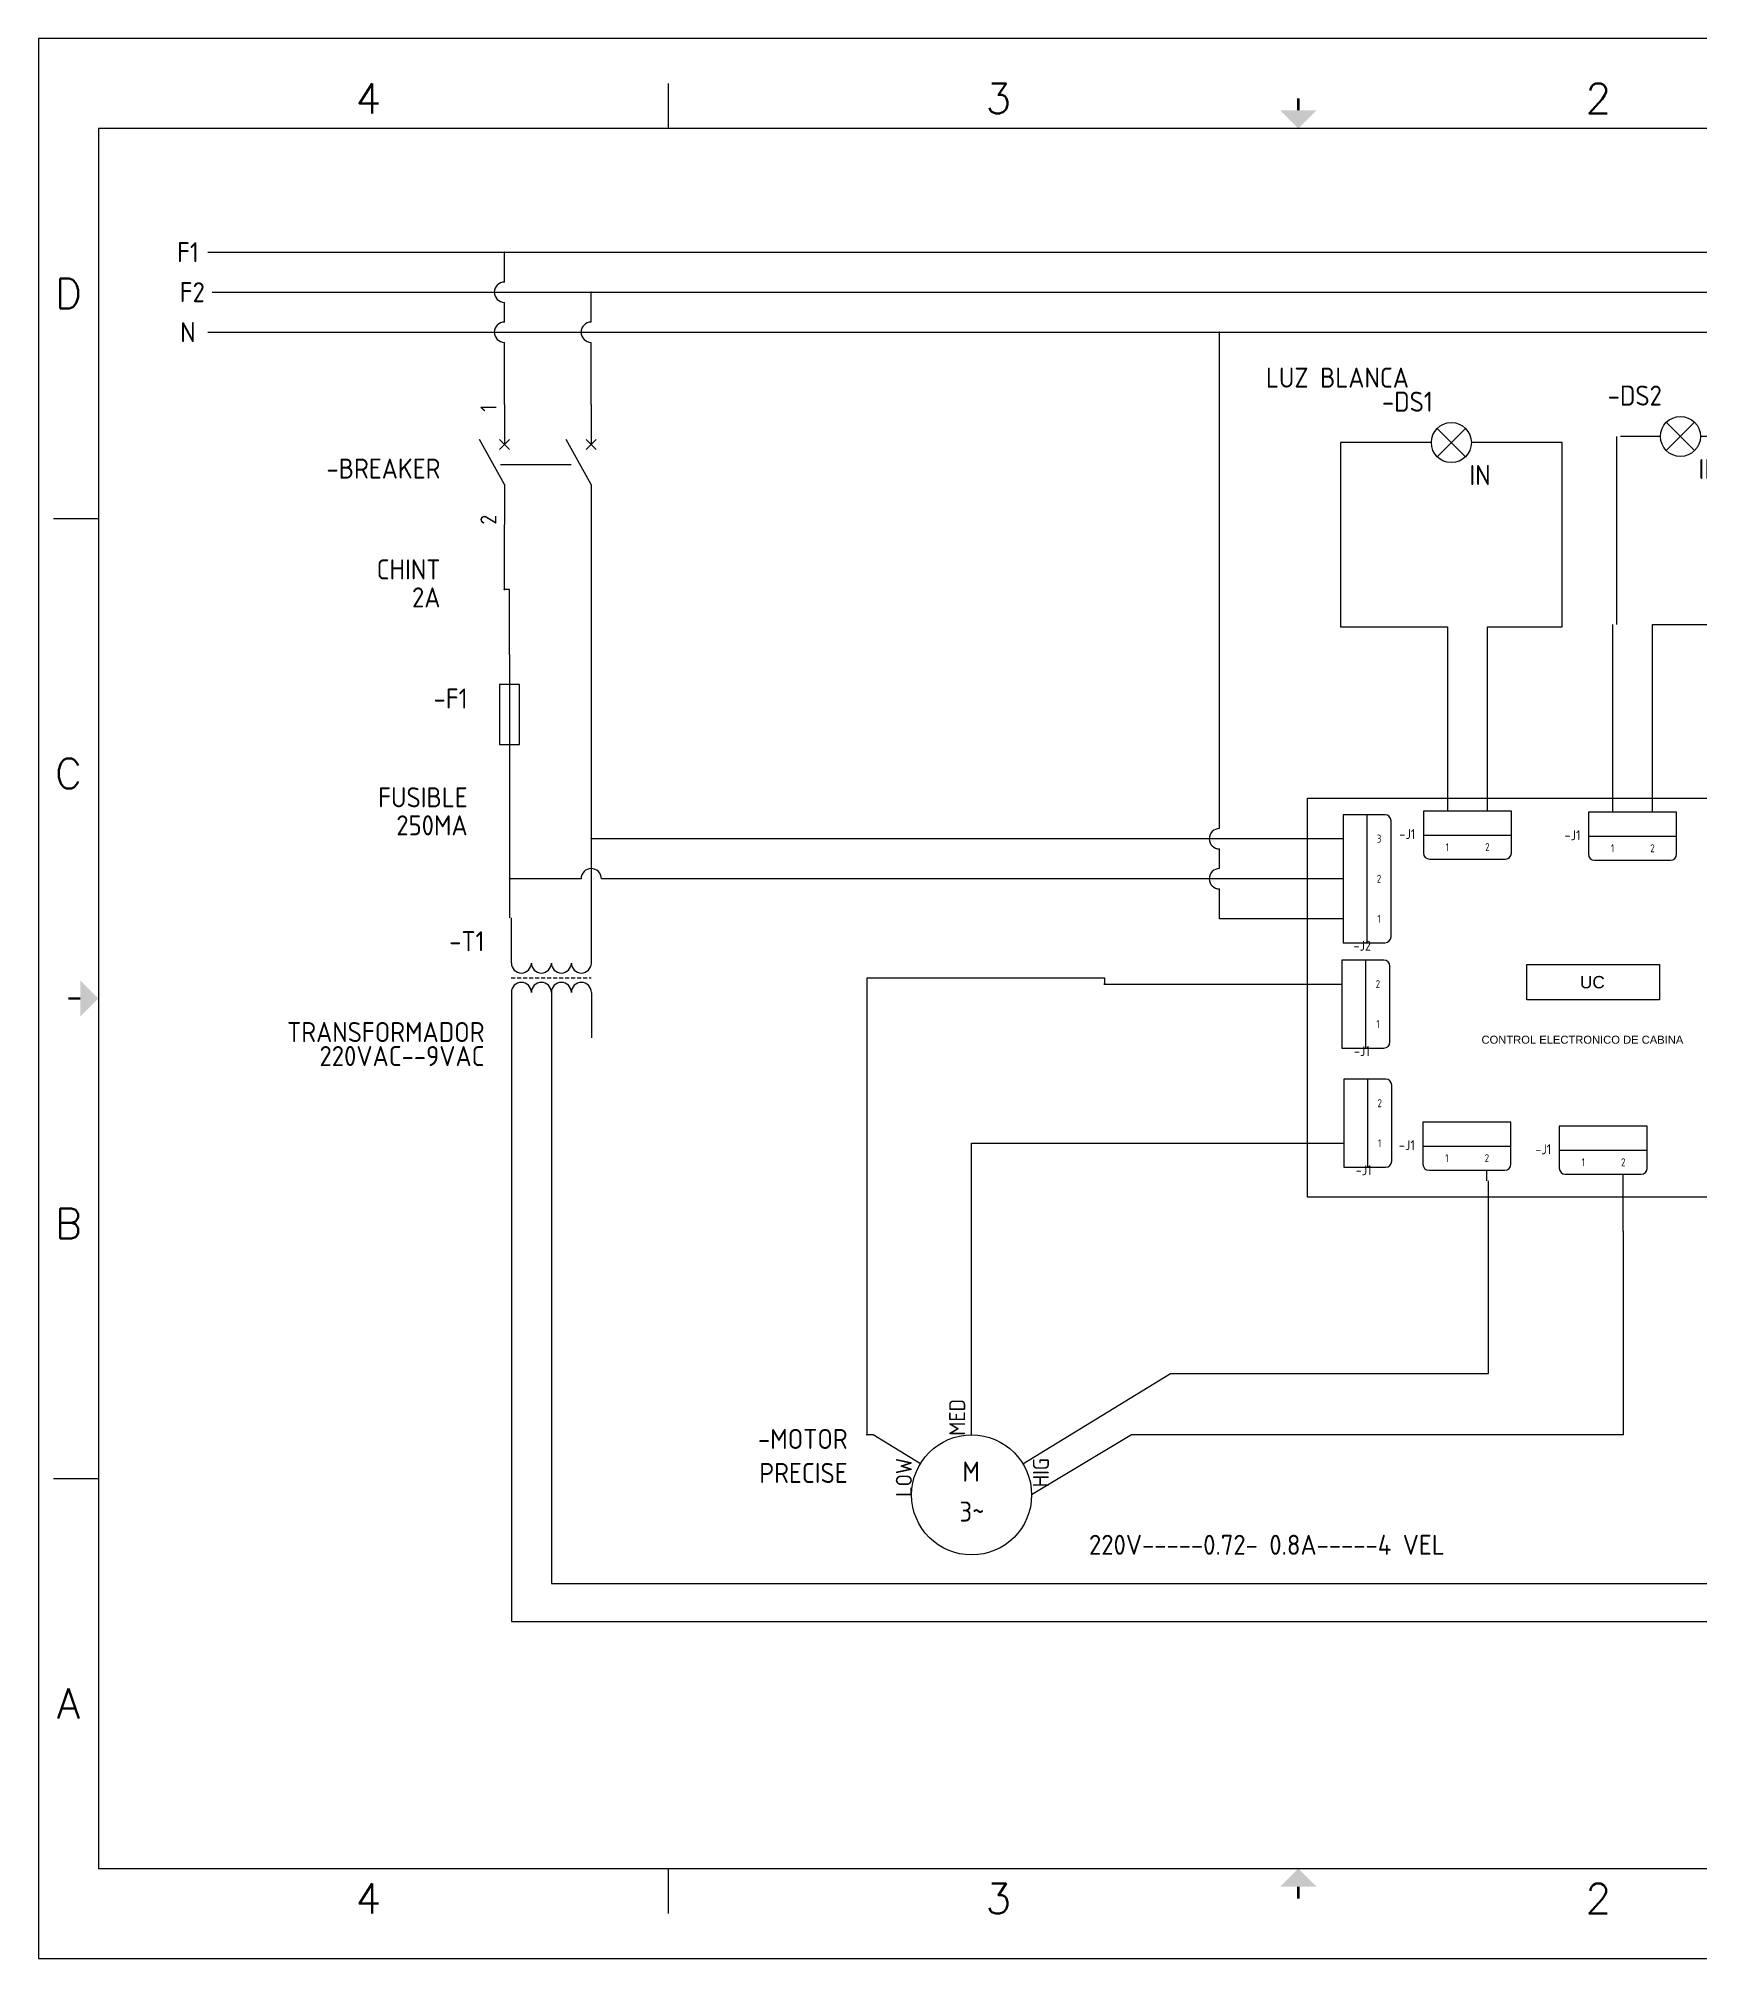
# Model space of a CAD drawing. Header units: inches. Extents: x 1 to 631, y 1 to 481.
# Drawn here: x 1 to 416.3, y 0.7 to 480.7 of the extents above; entities that cross this region are included whole.
import ezdxf
from ezdxf.enums import TextEntityAlignment as Align

# ---------------------------------------------------------------- set-up
doc = ezdxf.new("R2010")
doc.units = ezdxf.units.IN
doc.header["$MEASUREMENT"] = 0
doc.linetypes.add('DASHED', pattern=[0.75, 0.5, -0.25])
for name, color, linetype in [('DESC', 150, 'Continuous'), ('LINK', 9, 'Continuous'), ('MISC', 7, 'Continuous'), ('RED_14_THHN', 20, 'Continuous'), ('SYMS', 7, 'Continuous'), ('TAGS', 150, 'Continuous'), ('TERMS', 123, 'Continuous'), ('Title Block', 7, 'Continuous'), ('Viewport', 7, 'Continuous'), ('WHT_12_THHN', 7, 'Continuous'), ('YEL_14_THHN', 2, 'Continuous')]:
    doc.layers.add(name, color=color, linetype=linetype)
doc.styles.add('Roman', font='romans')
doc.styles.get("Standard").update_dxf_attribs({"font": 'arial.ttf'})
doc.styles.add('WD', font='romans.shx')
doc.styles.add('WD_IEC', font='ISOCP2.shx', dxfattribs={"width": 0.9, "height": 4})

# ---------------------------------------------------------------- blocks, each defined once
blk = doc.blocks.new('ANSI_border_C')
at = {"layer": 'Title Block'}
for p, q in [((0, 16), (0, 0)), ((21, 16), (0, 16)), ((5.25, 15.25), (5.25, 15.625)), ((0.5, 15.25), (0.5, 0.75)), ((20.5, 15.25), (0.5, 15.25)), ((0.125, 12), (0.5, 12)), ((0.125, 4), (0.5, 4)), ((0.5, 0.75), (20.5, 0.75)), ((5.25, 0.375), (5.25, 0.75)), ((0, 0), (21, 0))]:
    blk.add_line(p, q, dxfattribs=at)
at = {"layer": 'Title Block', "const_width": 0.02}
for points in [[(10.5, 15.5), (10.5, 15.4)], [(0.25, 8), (0.35, 8)], [(10.5, 0.5), (10.5, 0.6)]]:
    blk.add_lwpolyline(points, dxfattribs=at)
at = {"layer": 'Title Block'}
for points in [[(10.35, 15.4), (10.65, 15.4), (10.5, 15.25)], [(0.35, 7.85), (0.35, 8.15), (0.5, 8)], [(10.35, 0.6), (10.65, 0.6), (10.5, 0.75)]]:
    blk.add_solid(points, dxfattribs=at)
at = {"layer": 'Title Block', "style": 'Roman'}
for s, p in [('4', (2.75, 15.5)), ('3', (8, 15.5)), ('2', (13, 15.5)), ('D', (0.25, 13.875)), ('C', (0.25, 9.875)), ('B', (0.25, 6.125)), ('A', (0.25, 2.125)), ('4', (2.75, 0.5)), ('3', (8, 0.5)), ('2', (13, 0.5))]:
    blk.add_text(s, height=0.25, dxfattribs=at).set_placement(p, align=Align.MIDDLE_CENTER)
blk = doc.blocks.new('HT0_LGENERIC')
at = {"style": 'WD_IEC'}
blk.add_attdef('COLOR', text='', height=2.5, dxfattribs=at).set_placement((0, 0), align=Align.MIDDLE_CENTER)
for tag, p in [('X4_TINY_DOT_DONT_REMOVE', (-2.5, 0)), ('X1_TINY_DOT_DONT_REMOVE', (2.5, 0))]:
    blk.add_attdef(tag, p, '', height=0.002, dxfattribs=at)
at = {"style": 'WD_IEC', "flags": 1}
for tag, p in [('X4TERM01', (-2.5, 0)), ('X1TERM01', (2.5, 0))]:
    blk.add_attdef(tag, p, '', height=0.2, dxfattribs=at)
blk = doc.blocks.new('VCB1')
for p, q in [((0, 7.5), (0, 2.5)), ((0, -2.5), (-3.12, 3.12)), ((0.62, 1.88), (-0.62, 3.12)), ((-0.62, 1.88), (0.62, 3.12)), ((0, -2.5), (0, -7.5))]:
    blk.add_line(p, q)
at = {"style": 'WD_IEC'}
for tag, p in [('INST', (-8, 5.25)), ('LOC', (-8, 1.75)), ('TAG1', (-8, -1.75)), ('RATING1', (-8, -6.35)), ('DESC1', (-8, -14.35)), ('DESC2', (-8, -17.85)), ('DESC3', (-8, -21.35))]:
    blk.add_attdef(tag, text='', height=2.5, dxfattribs=at).set_placement(p, align=Align.RIGHT)
blk.add_attdef('TERM01', text='', height=2, rotation=90, dxfattribs=at).set_placement((-1, 7.5), align=Align.RIGHT)
at = {"style": 'WD_IEC', "flags": 1}
for tag, p, height in [('X2TERM01', (0, 7.5), 0.32), ('MFG', (2.75, 6.5), 1.5), ('CAT', (2.75, 4), 1.5), ('X4LINK', (-2, 0), 0.32), ('X1LINK', (-0.5, 0), 0.32), ('X8TERM02', (0, -7.5), 0.32), ('ASSYCODE', (1, -9), 1), ('FAMILY', (1, -10.5), 1), ('CATDESC', (1, -12), 1), ('CONTACT', (1, -13.5), 1), ('COMMON', (2.25, -14.75), 1)]:
    blk.add_attdef(tag, p, '', height=height, dxfattribs=at)
at = {"style": 'WD_IEC'}
blk.add_attdef('TERM02', (-1, -7.5), '', height=2, rotation=90, dxfattribs=at)
at = {"lineweight": 15, "style": 'WD_IEC'}
blk.add_attdef('XREF', text='', height=2.5, dxfattribs=at).set_placement((-8, -10.35), align=Align.RIGHT)
blk = doc.blocks.new('VCB2')
for p, q in [((0, 7.5), (0, 2.5)), ((0, -2.5), (-3.12, 3.12)), ((0.62, 1.88), (-0.62, 3.12)), ((-0.62, 1.88), (0.62, 3.12)), ((0, -2.5), (0, -7.5))]:
    blk.add_line(p, q)
at = {"style": 'WD_IEC'}
blk.add_attdef('TERM01', text='', height=2, rotation=90, dxfattribs=at).set_placement((-1, 7.5), align=Align.RIGHT)
at = {"style": 'WD_IEC', "flags": 1}
for tag, p, height in [('X2TERM01', (0, 7.5), 0.32), ('X4LINK', (-2.5, 0), 0.32), ('X1LINK', (-0.5, 0), 0.32), ('X8TERM02', (0, -7.5), 0.32), ('FAMILY', (1, -10.5), 1), ('CONTACT', (1, -13.5), 1)]:
    blk.add_attdef(tag, p, '', height=height, dxfattribs=at)
at = {"style": 'WD_IEC'}
for tag, p in [('INST', (-8, 2.65)), ('LOC', (-8, -0.35)), ('TAG2', (-8, -3.35)), ('DESC1', (-8, -13.35)), ('DESC2', (-8, -16.35)), ('DESC3', (-8, -19.35))]:
    blk.add_attdef(tag, text='', height=2.5, dxfattribs=at).set_placement(p, align=Align.RIGHT)
blk.add_attdef('TERM02', (-1, -7.5), '', height=2, rotation=90, dxfattribs=at)
at = {"style": 'WD_IEC', "flags": 1}
blk.add_attdef('RATING1', text='', height=2.5, dxfattribs=at).set_placement((-8, -6.35), align=Align.RIGHT)
at = {"lineweight": 15, "style": 'WD_IEC'}
blk.add_attdef('XREF', text='', height=2.5, dxfattribs=at).set_placement((-8, -10.35), align=Align.RIGHT)
blk = doc.blocks.new('WDDOT')
for radius in [0.03, 0.0187, 0.00929]:
    blk.add_circle((0, 0), radius)
blk = doc.blocks.new('VXF1T4')
for p, q in [((0, 1.84), (0, 7.5)), ((10, 1.84), (10, 7.5)), ((0, -1.83), (0, -7.5)), ((5, -1.83), (5, -7.5)), ((10, -1.83), (10, -7.5))]:
    blk.add_line(p, q)
at = {"linetype": 'DASHED'}
blk.add_line((-0.04, 0), (9.96, 0), dxfattribs=at)
for centre, start, end in [((1.25, 1.84), 180, 0), ((3.75, 1.84), 180, 0), ((6.25, 1.84), 180, 0), ((8.75, 1.84), 180, 0), ((1.25, -1.83), 0, 180), ((3.75, -1.83), 0, 180), ((6.25, -1.83), 0, 180), ((8.75, -1.83), 0, 180)]:
    blk.add_arc(centre, 1.25, start, end)
at = {"style": 'WD_IEC'}
for tag, p in [('INST', (-3.35, 9.32)), ('LOC', (-3.35, 6.32)), ('TAG1', (-3.35, 3.32)), ('RATING1', (-3.35, -0.73)), ('DESC1', (-3.35, -8.03)), ('DESC2', (-3.35, -11.03)), ('DESC3', (-3.35, -14.03))]:
    blk.add_attdef(tag, text='', height=2.5, dxfattribs=at).set_placement(p, align=Align.RIGHT)
at = {"style": 'WD_IEC', "flags": 1}
for tag, p, height in [('X2TERM01', (0, 7.5), 0.32), ('X2TERM02', (10, 7.5), 0.32), ('MFG', (10.43, 4.7), 1.5), ('CAT', (10.43, 2.2), 1.5), ('ASSYCODE', (10.38, -2.91), 1), ('FAMILY', (10.38, -4.45), 1), ('X8TERM03', (0, -7.5), 0.32), ('X8TERM05', (5, -7.5), 0.32), ('X8TERM04', (10, -7.5), 0.32), ('CATDESC', (10.38, -5.95), 1)]:
    blk.add_attdef(tag, p, '', height=height, dxfattribs=at)
at = {"style": 'WD_IEC'}
for tag, p in [('TERM01', (-0.41, 6.84)), ('TERM02', (9.59, 6.84))]:
    blk.add_attdef(tag, text='', height=2, rotation=90, dxfattribs=at).set_placement(p, align=Align.RIGHT)
for tag, p in [('TERM03', (-0.46, -7.06)), ('TERM05', (4.54, -7.06)), ('TERM04', (9.54, -7.06))]:
    blk.add_attdef(tag, p, '', height=2, rotation=90, dxfattribs=at)
at = {"lineweight": 15, "style": 'WD_IEC'}
blk.add_attdef('XREF', text='', height=2.5, dxfattribs=at).set_placement((-3.35, -5.03), align=Align.RIGHT)
blk = doc.blocks.new('VFU1')
blk.add_line((0, 7.5), (0, -7.5))
blk.add_lwpolyline([(-1.25, 3.75), (-1.25, -3.75), (1.25, -3.75), (1.25, 3.75)], close=True)
at = {"style": 'WD_IEC'}
for tag, p in [('INST', (-5.25, 7.75)), ('LOC', (-5.25, 4.25)), ('TAG1', (-5.25, 0.75)), ('RATING1', (-5.25, -3.75)), ('XREF', (-5.25, -7.75)), ('DESC1', (-5.25, -11.6)), ('DESC2', (-5.25, -15.1)), ('DESC3', (-5.25, -18.6))]:
    blk.add_attdef(tag, text='', height=2.5, dxfattribs=at).set_placement(p, align=Align.RIGHT)
blk.add_attdef('TERM01', text='', height=2, rotation=90, dxfattribs=at).set_placement((-1, 7.5), align=Align.RIGHT)
at = {"style": 'WD_IEC', "flags": 1}
for tag, p, height in [('X2TERM01', (0, 7.5), 0.32), ('MFG', (2.75, 6.5), 1.5), ('CAT', (2.75, 4), 1.5), ('X4LINK', (-1.25, 0), 0.32), ('X1LINK', (1.25, 0), 0.32), ('ASSYCODE', (2.25, -4), 1), ('FAMILY', (2.25, -5.5), 1), ('X8TERM02', (0, -7.5), 0.32), ('CATDESC', (2.25, -7), 1)]:
    blk.add_attdef(tag, p, '', height=height, dxfattribs=at)
at = {"style": 'WD_IEC'}
blk.add_attdef('TERM02', (-1, -7.5), '', height=2, rotation=90, dxfattribs=at)
blk = doc.blocks.new('VCN1_1PJ_BB5')
at = {"layer": 'SYMS'}
for p, q in [((-12, 12), (-12, -9)), ((32, 12), (-12, 12)), ((32, -9), (32, 12)), ((-12, 0), (32, 0)), ((-9, -12), (29, -12))]:
    blk.add_line(p, q, dxfattribs=at)
for centre, start, end in [((-9, -9), 180, 270), ((29, -9), 270, 0)]:
    blk.add_arc(centre, 3, start, end, dxfattribs=at)
at = {"style": 'WD', "flags": 1}
blk.add_attdef('WD_JUMPERS', (0, 0), '', height=0.01, dxfattribs=at)
at = {"layer": 'SYMS', "linetype": 'Continuous', "style": 'WD_IEC', "width": 0.9, "flags": 8}
for tag, p in [('TERMDESC01J', (-2, 16)), ('TERMDESC02J', (18, 16))]:
    blk.add_attdef(tag, p, '', height=4, rotation=90, dxfattribs=at)
at = {"layer": 'SYMS', "style": 'WD_IEC'}
for tag, p in [('DESC2', (-16, 26)), ('DESC1', (-16, 33)), ('DESC3', (-16, 19)), ('INST', (-16, 12)), ('LOC', (-16, 5)), ('TAG1', (-16, -2)), ('XREF', (-16, -9.82))]:
    blk.add_attdef(tag, text='', height=5, dxfattribs=at).set_placement(p, align=Align.RIGHT)
at = {"layer": 'SYMS', "linetype": 'Continuous', "style": 'WD_IEC', "width": 0.9, "flags": 8}
for tag, p in [('X2WIRE01J', (2, 16)), ('X2WIRE02J', (22, 16))]:
    blk.add_attdef(tag, text='', height=4, rotation=90, dxfattribs=at).set_placement(p, align=Align.TOP_LEFT)
at = {"layer": 'SYMS', "style": 'WD_IEC', "flags": 1}
for tag, p in [('X2TERM01J', (0, 12)), ('X2TERM02J', (20, 12)), ('X8TERM01P', (0, -12)), ('X8TERM02P', (20, -12))]:
    blk.add_attdef(tag, p, '', height=0.02, dxfattribs=at)
at = {"layer": 'SYMS', "color": 7, "style": 'WD_IEC'}
for tag, p in [('X2_TINY_DOT_DONT_REMOVE_01J', (0, 12)), ('X2_TINY_DOT_DONT_REMOVE_02J', (20, 12)), ('X8_TINY_DOT_DONT_REMOVE_01P', (0, -12)), ('X8_TINY_DOT_DONT_REMOVE_02P', (20, -12))]:
    blk.add_attdef(tag, p, '', height=0.0002, dxfattribs=at)
at = {"layer": 'SYMS', "linetype": 'Continuous', "style": 'WD_IEC', "width": 0.9}
for tag, flags, p in [('TERM01J', 9, (0, 6)), ('TERM02J', 9, (20, 6)), ('TERM01P', 8, (0, -6)), ('TERM02P', 8, (20, -6))]:
    blk.add_attdef(tag, text='', height=4, dxfattribs=dict(at, flags=flags)).set_placement(p, align=Align.MIDDLE_CENTER)
at = {"layer": 'SYMS', "style": 'WD_IEC', "width": 0.9}
for tag, p, flags in [('X1LINK', (36, 0), 1), ('ACE_FLAG', (-2.74, -6.39), 9), ('WDBLKNAM', (-2.59, -3.41), 9), ('GENDER', (-2.3, -9.45), 9), ('FAMILY', (6.31, -7.47), 9)]:
    blk.add_attdef(tag, p, '', height=1, dxfattribs=dict(at, flags=flags))
at = {"layer": 'SYMS', "linetype": 'Continuous', "style": 'WD_IEC', "width": 0.9, "flags": 9}
for tag, p in [('ASSYCODE', (5.96, -9.77)), ('CAT', (6.4, -15.35)), ('CATDESC', (6.4, -18.04)), ('MFG', (6.46, -12.65))]:
    blk.add_attdef(tag, p, '', height=2, dxfattribs=at)
at = {"layer": 'SYMS', "linetype": 'Continuous', "style": 'WD_IEC', "width": 0.9, "flags": 8}
for tag, p in [('TERMDESC01P', (-2, -16)), ('TERMDESC02P', (18, -16))]:
    blk.add_attdef(tag, text='', height=4, rotation=90, dxfattribs=at).set_placement(p, align=Align.RIGHT)
for tag, p in [('X8WIRE01P', (2, -16)), ('X8WIRE02P', (22, -16))]:
    blk.add_attdef(tag, text='', height=4, rotation=90, dxfattribs=at).set_placement(p, align=Align.TOP_RIGHT)
blk = doc.blocks.new('VCN1_1PJ_E54')
at = {"layer": 'SYMS'}
for p, q in [((-12, 12), (-12, -9)), ((52, 12), (-12, 12)), ((52, -9), (52, 12)), ((-12, 0), (52, 0)), ((-9, -12), (49, -12))]:
    blk.add_line(p, q, dxfattribs=at)
for centre, start, end in [((-9, -9), 180, 270), ((49, -9), 270, 0)]:
    blk.add_arc(centre, 3, start, end, dxfattribs=at)
at = {"style": 'WD', "flags": 1}
blk.add_attdef('WD_JUMPERS', (0, 0), '', height=0.01, dxfattribs=at)
at = {"layer": 'SYMS', "linetype": 'Continuous', "style": 'WD_IEC', "width": 0.9, "flags": 8}
for tag, p in [('TERMDESC01J', (-2, 16)), ('TERMDESC02J', (18, 16)), ('TERMDESC03J', (38, 16))]:
    blk.add_attdef(tag, p, '', height=4, rotation=90, dxfattribs=at)
at = {"layer": 'SYMS', "style": 'WD_IEC'}
for tag, p in [('DESC2', (-16, 26)), ('DESC1', (-16, 33)), ('DESC3', (-16, 19)), ('INST', (-16, 12)), ('LOC', (-16, 5)), ('TAG1', (-16, -2)), ('XREF', (-16, -9.82))]:
    blk.add_attdef(tag, text='', height=5, dxfattribs=at).set_placement(p, align=Align.RIGHT)
at = {"layer": 'SYMS', "linetype": 'Continuous', "style": 'WD_IEC', "width": 0.9, "flags": 8}
for tag, p in [('X2WIRE01J', (2, 16)), ('X2WIRE02J', (22, 16)), ('X2WIRE03J', (42, 16))]:
    blk.add_attdef(tag, text='', height=4, rotation=90, dxfattribs=at).set_placement(p, align=Align.TOP_LEFT)
at = {"layer": 'SYMS', "style": 'WD_IEC', "flags": 1}
for tag, p in [('X2TERM01J', (0, 12)), ('X2TERM02J', (20, 12)), ('X2TERM03J', (40, 12)), ('X8TERM01P', (0, -12)), ('X8TERM02P', (20, -12)), ('X8TERM03P', (40, -12))]:
    blk.add_attdef(tag, p, '', height=0.02, dxfattribs=at)
at = {"layer": 'SYMS', "color": 7, "style": 'WD_IEC'}
for tag, p in [('X2_TINY_DOT_DONT_REMOVE_01J', (0, 12)), ('X2_TINY_DOT_DONT_REMOVE_02J', (20, 12)), ('X2_TINY_DOT_DONT_REMOVE_03J', (40, 12)), ('X8_TINY_DOT_DONT_REMOVE_01P', (0, -12)), ('X8_TINY_DOT_DONT_REMOVE_02P', (20, -12)), ('X8_TINY_DOT_DONT_REMOVE_03P', (40, -12))]:
    blk.add_attdef(tag, p, '', height=0.0002, dxfattribs=at)
at = {"layer": 'SYMS', "linetype": 'Continuous', "style": 'WD_IEC', "width": 0.9}
for tag, flags, p in [('TERM01J', 9, (0, 6)), ('TERM02J', 9, (20, 6)), ('TERM03J', 9, (40, 6)), ('TERM01P', 8, (0, -6)), ('TERM02P', 8, (20, -6)), ('TERM03P', 8, (40, -6))]:
    blk.add_attdef(tag, text='', height=4, dxfattribs=dict(at, flags=flags)).set_placement(p, align=Align.MIDDLE_CENTER)
at = {"layer": 'SYMS', "style": 'WD_IEC', "width": 0.9}
for tag, p, flags in [('X1LINK', (56, 0), 1), ('ACE_FLAG', (-2.74, -6.39), 9), ('WDBLKNAM', (-2.59, -3.41), 9), ('GENDER', (-2.3, -9.45), 9), ('FAMILY', (6.31, -7.47), 9)]:
    blk.add_attdef(tag, p, '', height=1, dxfattribs=dict(at, flags=flags))
at = {"layer": 'SYMS', "linetype": 'Continuous', "style": 'WD_IEC', "width": 0.9, "flags": 9}
for tag, p in [('ASSYCODE', (5.96, -9.77)), ('CAT', (6.4, -15.35)), ('CATDESC', (6.4, -18.04)), ('MFG', (6.46, -12.65))]:
    blk.add_attdef(tag, p, '', height=2, dxfattribs=at)
at = {"layer": 'SYMS', "linetype": 'Continuous', "style": 'WD_IEC', "width": 0.9, "flags": 8}
for tag, p in [('TERMDESC01P', (-2, -16)), ('TERMDESC02P', (18, -16)), ('TERMDESC03P', (38, -16))]:
    blk.add_attdef(tag, text='', height=4, rotation=90, dxfattribs=at).set_placement(p, align=Align.RIGHT)
for tag, p in [('X8WIRE01P', (2, -16)), ('X8WIRE02P', (22, -16)), ('X8WIRE03P', (42, -16))]:
    blk.add_attdef(tag, text='', height=4, rotation=90, dxfattribs=at).set_placement(p, align=Align.TOP_RIGHT)
blk = doc.blocks.new('VMO14')
blk.add_line((20, 7.5), (7.5, 0))
blk.add_circle((0, 0), 7.5)
at = {"style": 'WD_IEC'}
for tag, p in [('INST', (-15.5, 12.75)), ('LOC', (-15.5, 9.25)), ('TAG1', (-15.5, 5.75)), ('DESC1', (-15.5, 1.5)), ('DESC2', (-15.5, -2)), ('DESC3', (-15.5, -5.5)), ('RATING1', (-15.5, -9)), ('RATING2', (-15.5, -12.5)), ('RATING3', (-15.5, -16))]:
    blk.add_attdef(tag, text='', height=2.5, dxfattribs=at).set_placement(p, align=Align.RIGHT)
blk.add_attdef('TERM02', (-0.81, 7.4), '', height=2, rotation=90, dxfattribs=at)
for tag, p in [('TERM04', (19, 10)), ('TERM01', (-7.47, 4.61)), ('TERM03', (9.66, 4.61))]:
    blk.add_attdef(tag, text='', height=2, rotation=90, dxfattribs=at).set_placement(p, align=Align.RIGHT)
at = {"style": 'WD_IEC', "flags": 1}
for tag, p, height in [('MFG', (22.75, 9), 1.5), ('X2TERM02', (0, 7.5), 0.32), ('X2TERM04', (20, 7.5), 0.32), ('CAT', (22.75, 6.5), 1.5), ('X0TERM01', (-6.4, 3.9), 0.32), ('X0TERM03', (6.4, 3.9), 0.32), ('X4LINK', (-7.5, 0), 0.32), ('X1LINK', (7.5, 0), 0.32), ('ASSYCODE', (1, -9), 1), ('FAMILY', (1, -10.5), 1), ('CATDESC', (1, -12), 1)]:
    blk.add_attdef(tag, p, '', height=height, dxfattribs=at)
at = {"style": 'WD_IEC'}
for tag, p in [('M', (-0.06, 1.67)), ('3~', (0.05, -3.33))]:
    blk.add_attdef(tag, text='', height=2.5, dxfattribs=at).set_placement(p, align=Align.CENTER)
at = {"lineweight": 15, "style": 'WD_IEC'}
blk.add_attdef('XREF', text='', height=2.5, dxfattribs=at).set_placement((-15.5, -19.5), align=Align.RIGHT)
blk = doc.blocks.new('HLT1H24')
for p, q in [((-2.5, 0), (-7.5, 0)), ((-1.77, 1.77), (1.77, -1.77)), ((-1.77, -1.77), (1.77, 1.77)), ((7.5, 0), (2.5, 0))]:
    blk.add_line(p, q)
blk.add_circle((0, 0), 2.5)
at = {"style": 'WD_IEC'}
for tag, height, p in [('INST', 2.5, (-2.32, 9.86)), ('LOC', 2.5, (-2.32, 6.86)), ('TAG1', 2.5, (-2.32, 3.86)), ('TERM02', 2, (7.39, 0.99)), ('DESC1', 2.5, (-2.57, -7.43)), ('DESC2', 2.5, (-2.57, -10.43)), ('DESC3', 2.5, (-2.57, -13.43))]:
    blk.add_attdef(tag, text='', height=height, dxfattribs=at).set_placement(p, align=Align.RIGHT)
at = {"style": 'WD_IEC', "flags": 9}
for tag, p in [('MFG', (5.79, 6.14)), ('CAT', (5.79, 3.64))]:
    blk.add_attdef(tag, text='', height=1.5, dxfattribs=at).set_placement(p, align=Align.RIGHT)
at = {"style": 'WD_IEC'}
blk.add_attdef('TERM01', (-7.5, 1), '', height=2, dxfattribs=at)
at = {"style": 'WD_IEC', "flags": 1}
for tag, p, height in [('X4TERM01', (-7.5, 0), 0.32), ('X1TERM02', (7.5, 0), 0.32), ('ASSYCODE', (2.59, -7.25), 1), ('FAMILY', (2.59, -8.75), 1), ('CATDESC', (2.59, -10.25), 1)]:
    blk.add_attdef(tag, p, '', height=height, dxfattribs=at)
at = {"lineweight": 15, "style": 'WD_IEC'}
blk.add_attdef('XREF', text='', height=2.5, dxfattribs=at).set_placement((-2.57, -4.43), align=Align.RIGHT)
blk.add_attdef('TYPE', (2.26, -5.32), '', height=2.5, dxfattribs=at)
at = {"style": 'WD_IEC', "width": 0.9}
blk.add_attdef('WDTAGALT', text='', height=2.5, dxfattribs=at).set_placement((-2.57, -16.43), align=Align.RIGHT)

msp = doc.modelspace()

# ---------------------------------------------------------------- linework, layer by layer
for points in [[(318.27, 290.86), (455.69, 290.86), (455.69, 191.1), (318.27, 191.1)], [(373.07, 249.21), (406.21, 249.21), (406.21, 240.38), (373.07, 240.38)]]:
    msp.add_lwpolyline(points, close=True)
at = {"layer": 'LINK'}
msp.add_lwpolyline([(116.47, 374.21), (134.18, 374.21)], dxfattribs=at)
at = {"layer": 'RED_14_THHN'}
for p, q in [((44.42, 417.3), (599.84, 417.3)), ((139.18, 409.84), (139.18, 417.3)), ((139.18, 389.21), (139.18, 404.76)), ((139.18, 359.21), (139.18, 260.93)), ((327.14, 280.68), (139.18, 280.68)), ((208.12, 131.67), (208.12, 245.89)), ((208.12, 245.89), (267.48, 245.89)), ((267.48, 244.34), (326.84, 244.34))]:
    msp.add_line(p, q, dxfattribs=at)
msp.add_arc((139.18, 407.3), 2.54, 90, 270, dxfattribs=at)
at = {"layer": 'WHT_12_THHN'}
for p, q in [((43.34, 427.3), (599.84, 427.3)), ((117.47, 419.84), (117.47, 427.3)), ((117.47, 409.84), (117.47, 414.76)), ((43.34, 407.3), (599.84, 407.3)), ((117.47, 389.21), (117.47, 404.76)), ((296.22, 283.22), (296.22, 407.3)), ((339.21, 379.71), (326.51, 379.71)), ((326.51, 379.71), (326.51, 333.64)), ((381.91, 379.71), (369.21, 379.71)), ((381.91, 333.64), (381.91, 379.71)), ((395.5, 381.24), (395.5, 334.27)), ((117.47, 342.97), (117.47, 359.21)), ((118.77, 342.97), (117.47, 342.97)), ((118.77, 326.73), (118.77, 342.97)), ((326.51, 333.64), (353.21, 333.64)), ((353.21, 333.64), (353.21, 287.58)), ((363.21, 287.58), (363.21, 333.64)), ((363.21, 333.64), (381.91, 333.64)), ((394.5, 334.27), (394.5, 287.31)), ((404.5, 287.31), (404.5, 334.27)), ((404.5, 334.27), (439.19, 334.27)), ((118.77, 296.73), (118.77, 260.93)), ((296.22, 273.22), (296.22, 278.14)), ((136.64, 270.68), (118.77, 270.68)), ((327.14, 270.68), (141.72, 270.68)), ((296.22, 260.68), (296.22, 268.14)), ((327.14, 260.68), (296.22, 260.68)), ((267.48, 245.89), (267.48, 244.34)), ((119.2, 230.93), (119.2, 84.98)), ((129.2, 230.93), (129.2, 94.53)), ((363.09, 195.17), (363.09, 197.83)), ((397.19, 182.56), (397.19, 196.8)), ((397.29, 131.75), (397.29, 182.56)), ((209.62, 131.67), (208.12, 131.67)), ((221.46, 124.45), (209.62, 131.67)), ((274.27, 131.75), (397.29, 131.75)), ((129.2, 94.53), (483.39, 94.53)), ((119.2, 84.98), (494.14, 84.98))]:
    msp.add_line(p, q, dxfattribs=at)
at = {"layer": 'WHT_12_THHN', "color": 5}
for p, q in [((363.48, 146.97), (363.48, 195.17)), ((247.08, 124.45), (284.01, 146.97)), ((284.01, 146.97), (363.48, 146.97))]:
    msp.add_line(p, q, dxfattribs=at)
at = {"layer": 'WHT_12_THHN'}
for centre, start, end in [((117.47, 417.3), 90, 270), ((117.47, 407.3), 90, 270), ((296.22, 280.68), 90, 270), ((139.18, 270.68), 0, 180), ((296.22, 270.68), 90, 270)]:
    msp.add_arc(centre, 2.54, start, end, dxfattribs=at)
at = {"layer": 'YEL_14_THHN'}
for p, q in [((234.27, 131.64), (234.27, 204.57)), ((234.27, 204.57), (327.29, 204.57))]:
    msp.add_line(p, q, dxfattribs=at)

# ---------------------------------------------------------------- block references
ref = msp.add_blockref('VCN1_1PJ_E54', (333.14, 260.68), dxfattribs=dict(xscale=0.5, yscale=0.5, zscale=0.5, rotation=90))
ref.add_attrib('TAG1', '-J2', dxfattribs={"layer": 'TAGS', "height": 2.5, "style": 'WD_IEC'}).set_placement((334.14, 252.68), align=Align.RIGHT)
ref.add_attrib('X1_TINY_DOT_DONT_REMOVE_01P', '.', (339.14, 260.68), dxfattribs={"layer": 'MISC', "color": 7, "height": 0.0001, "rotation": 90, "style": 'WD_IEC'})
ref.add_attrib('X4_TINY_DOT_DONT_REMOVE_01J', '.', (327.14, 260.68), dxfattribs={"layer": 'MISC', "color": 7, "height": 0.0001, "rotation": 90, "style": 'WD_IEC'})
ref.add_attrib('TERM01P', '1', dxfattribs={"layer": 'TERMS', "linetype": 'Continuous', "height": 2, "style": 'WD_IEC', "width": 0.9, "flags": 8}).set_placement((336.14, 260.68), align=Align.MIDDLE_CENTER)
ref.add_attrib('X1_TINY_DOT_DONT_REMOVE_02P', '.', (339.14, 270.68), dxfattribs={"layer": 'MISC', "color": 7, "height": 0.0001, "rotation": 90, "style": 'WD_IEC'})
ref.add_attrib('X4_TINY_DOT_DONT_REMOVE_02J', '.', (327.14, 270.68), dxfattribs={"layer": 'MISC', "color": 7, "height": 0.0001, "rotation": 90, "style": 'WD_IEC'})
ref.add_attrib('TERM02P', '2', dxfattribs={"layer": 'TERMS', "linetype": 'Continuous', "height": 2, "style": 'WD_IEC', "width": 0.9, "flags": 8}).set_placement((336.14, 270.68), align=Align.MIDDLE_CENTER)
ref.add_attrib('X1_TINY_DOT_DONT_REMOVE_03P', '.', (339.14, 280.68), dxfattribs={"layer": 'MISC', "color": 7, "height": 0.0001, "rotation": 90, "style": 'WD_IEC'})
ref.add_attrib('X4_TINY_DOT_DONT_REMOVE_03J', '.', (327.14, 280.68), dxfattribs={"layer": 'MISC', "color": 7, "height": 0.0001, "rotation": 90, "style": 'WD_IEC'})
ref.add_attrib('TERM03P', '3', dxfattribs={"layer": 'TERMS', "linetype": 'Continuous', "height": 2, "style": 'WD_IEC', "width": 0.9, "flags": 8}).set_placement((336.14, 280.68), align=Align.MIDDLE_CENTER)
ref = msp.add_blockref('VCN1_1PJ_BB5', (353.21, 281.58), dxfattribs=dict(xscale=0.5, yscale=0.5, zscale=0.5))
ref.add_attrib('TAG1', '-J1', dxfattribs={"layer": 'TAGS', "height": 2.5, "style": 'WD_IEC'}).set_placement((345.21, 280.58), align=Align.RIGHT)
ref.add_attrib('X8_TINY_DOT_DONT_REMOVE_01P', '.', (353.21, 275.58), dxfattribs={"layer": 'MISC', "color": 7, "height": 0.0001, "style": 'WD_IEC'})
ref.add_attrib('X2_TINY_DOT_DONT_REMOVE_01J', '.', (353.21, 287.58), dxfattribs={"layer": 'MISC', "color": 7, "height": 0.0001, "style": 'WD_IEC'})
ref.add_attrib('TERM01P', '1', dxfattribs={"layer": 'TERMS', "linetype": 'Continuous', "height": 2, "style": 'WD_IEC', "width": 0.9, "flags": 8}).set_placement((353.21, 278.58), align=Align.MIDDLE_CENTER)
ref.add_attrib('X8_TINY_DOT_DONT_REMOVE_02P', '.', (363.21, 275.58), dxfattribs={"layer": 'MISC', "color": 7, "height": 0.0001, "style": 'WD_IEC'})
ref.add_attrib('X2_TINY_DOT_DONT_REMOVE_02J', '.', (363.21, 287.58), dxfattribs={"layer": 'MISC', "color": 7, "height": 0.0001, "style": 'WD_IEC'})
ref.add_attrib('TERM02P', '2', dxfattribs={"layer": 'TERMS', "linetype": 'Continuous', "height": 2, "style": 'WD_IEC', "width": 0.9, "flags": 8}).set_placement((363.21, 278.58), align=Align.MIDDLE_CENTER)
ref = msp.add_blockref('VCN1_1PJ_BB5', (394.5, 281.31), dxfattribs=dict(xscale=0.5, yscale=0.5, zscale=0.5))
ref.add_attrib('TAG1', '-J1', dxfattribs={"layer": 'TAGS', "height": 2.5, "style": 'WD_IEC'}).set_placement((386.5, 280.31), align=Align.RIGHT)
ref.add_attrib('X8_TINY_DOT_DONT_REMOVE_01P', '.', (394.5, 275.31), dxfattribs={"layer": 'MISC', "color": 7, "height": 0.0001, "style": 'WD_IEC'})
ref.add_attrib('X2_TINY_DOT_DONT_REMOVE_01J', '.', (394.5, 287.31), dxfattribs={"layer": 'MISC', "color": 7, "height": 0.0001, "style": 'WD_IEC'})
ref.add_attrib('TERM01P', '1', dxfattribs={"layer": 'TERMS', "linetype": 'Continuous', "height": 2, "style": 'WD_IEC', "width": 0.9, "flags": 8}).set_placement((394.5, 278.31), align=Align.MIDDLE_CENTER)
ref.add_attrib('X8_TINY_DOT_DONT_REMOVE_02P', '.', (404.5, 275.31), dxfattribs={"layer": 'MISC', "color": 7, "height": 0.0001, "style": 'WD_IEC'})
ref.add_attrib('X2_TINY_DOT_DONT_REMOVE_02J', '.', (404.5, 287.31), dxfattribs={"layer": 'MISC', "color": 7, "height": 0.0001, "style": 'WD_IEC'})
ref.add_attrib('TERM02P', '2', dxfattribs={"layer": 'TERMS', "linetype": 'Continuous', "height": 2, "style": 'WD_IEC', "width": 0.9, "flags": 8}).set_placement((404.5, 278.31), align=Align.MIDDLE_CENTER)
ref = msp.add_blockref('VCN1_1PJ_BB5', (332.84, 234.34), dxfattribs=dict(xscale=0.5, yscale=0.5, zscale=0.5, rotation=90))
ref.add_attrib('TAG1', '-J1', dxfattribs={"layer": 'TAGS', "height": 2.5, "style": 'WD_IEC'}).set_placement((333.84, 226.34), align=Align.RIGHT)
ref.add_attrib('X1_TINY_DOT_DONT_REMOVE_01P', '.', (338.84, 234.34), dxfattribs={"layer": 'MISC', "color": 7, "height": 0.0001, "rotation": 90, "style": 'WD_IEC'})
ref.add_attrib('X4_TINY_DOT_DONT_REMOVE_01J', '.', (326.84, 234.34), dxfattribs={"layer": 'MISC', "color": 7, "height": 0.0001, "rotation": 90, "style": 'WD_IEC'})
ref.add_attrib('TERM01P', '1', dxfattribs={"layer": 'TERMS', "linetype": 'Continuous', "height": 2, "style": 'WD_IEC', "width": 0.9, "flags": 8}).set_placement((335.84, 234.34), align=Align.MIDDLE_CENTER)
ref.add_attrib('X1_TINY_DOT_DONT_REMOVE_02P', '.', (338.84, 244.34), dxfattribs={"layer": 'MISC', "color": 7, "height": 0.0001, "rotation": 90, "style": 'WD_IEC'})
ref.add_attrib('X4_TINY_DOT_DONT_REMOVE_02J', '.', (326.84, 244.34), dxfattribs={"layer": 'MISC', "color": 7, "height": 0.0001, "rotation": 90, "style": 'WD_IEC'})
ref.add_attrib('TERM02P', '2', dxfattribs={"layer": 'TERMS', "linetype": 'Continuous', "height": 2, "style": 'WD_IEC', "width": 0.9, "flags": 8}).set_placement((335.84, 244.34), align=Align.MIDDLE_CENTER)
ref = msp.add_blockref('VCN1_1PJ_BB5', (333.29, 204.57), dxfattribs=dict(xscale=0.5, yscale=0.5, zscale=0.5, rotation=90))
ref.add_attrib('TAG1', '-J1', dxfattribs={"layer": 'TAGS', "height": 2.5, "style": 'WD_IEC'}).set_placement((334.29, 196.57), align=Align.RIGHT)
ref.add_attrib('X1_TINY_DOT_DONT_REMOVE_01P', '.', (339.29, 204.57), dxfattribs={"layer": 'MISC', "color": 7, "height": 0.0001, "rotation": 90, "style": 'WD_IEC'})
ref.add_attrib('X4_TINY_DOT_DONT_REMOVE_01J', '.', (327.29, 204.57), dxfattribs={"layer": 'MISC', "color": 7, "height": 0.0001, "rotation": 90, "style": 'WD_IEC'})
ref.add_attrib('TERM01P', '1', dxfattribs={"layer": 'TERMS', "linetype": 'Continuous', "height": 2, "style": 'WD_IEC', "width": 0.9, "flags": 8}).set_placement((336.29, 204.57), align=Align.MIDDLE_CENTER)
ref.add_attrib('X1_TINY_DOT_DONT_REMOVE_02P', '.', (339.29, 214.57), dxfattribs={"layer": 'MISC', "color": 7, "height": 0.0001, "rotation": 90, "style": 'WD_IEC'})
ref.add_attrib('X4_TINY_DOT_DONT_REMOVE_02J', '.', (327.29, 214.57), dxfattribs={"layer": 'MISC', "color": 7, "height": 0.0001, "rotation": 90, "style": 'WD_IEC'})
ref.add_attrib('TERM02P', '2', dxfattribs={"layer": 'TERMS', "linetype": 'Continuous', "height": 2, "style": 'WD_IEC', "width": 0.9, "flags": 8}).set_placement((336.29, 214.57), align=Align.MIDDLE_CENTER)
ref = msp.add_blockref('VCN1_1PJ_BB5', (353.09, 203.83), dxfattribs=dict(xscale=0.5, yscale=0.5, zscale=0.5))
ref.add_attrib('TAG1', '-J1', dxfattribs={"layer": 'TAGS', "height": 2.5, "style": 'WD_IEC'}).set_placement((345.09, 202.83), align=Align.RIGHT)
ref.add_attrib('X8_TINY_DOT_DONT_REMOVE_01P', '.', (353.09, 197.83), dxfattribs={"layer": 'MISC', "color": 7, "height": 0.0001, "style": 'WD_IEC'})
ref.add_attrib('X2_TINY_DOT_DONT_REMOVE_01J', '.', (353.09, 209.83), dxfattribs={"layer": 'MISC', "color": 7, "height": 0.0001, "style": 'WD_IEC'})
ref.add_attrib('TERM01P', '1', dxfattribs={"layer": 'TERMS', "linetype": 'Continuous', "height": 2, "style": 'WD_IEC', "width": 0.9, "flags": 8}).set_placement((353.09, 200.83), align=Align.MIDDLE_CENTER)
ref.add_attrib('X8_TINY_DOT_DONT_REMOVE_02P', '.', (363.09, 197.83), dxfattribs={"layer": 'MISC', "color": 7, "height": 0.0001, "style": 'WD_IEC'})
ref.add_attrib('X2_TINY_DOT_DONT_REMOVE_02J', '.', (363.09, 209.83), dxfattribs={"layer": 'MISC', "color": 7, "height": 0.0001, "style": 'WD_IEC'})
ref.add_attrib('TERM02P', '2', dxfattribs={"layer": 'TERMS', "linetype": 'Continuous', "height": 2, "style": 'WD_IEC', "width": 0.9, "flags": 8}).set_placement((363.09, 200.83), align=Align.MIDDLE_CENTER)
ref = msp.add_blockref('VCN1_1PJ_BB5', (387.19, 202.8), dxfattribs=dict(xscale=0.5, yscale=0.5, zscale=0.5))
ref.add_attrib('TAG1', '-J1', dxfattribs={"layer": 'TAGS', "height": 2.5, "style": 'WD_IEC'}).set_placement((379.19, 201.8), align=Align.RIGHT)
ref.add_attrib('X8_TINY_DOT_DONT_REMOVE_01P', '.', (387.19, 196.8), dxfattribs={"layer": 'MISC', "color": 7, "height": 0.0001, "style": 'WD_IEC'})
ref.add_attrib('X2_TINY_DOT_DONT_REMOVE_01J', '.', (387.19, 208.8), dxfattribs={"layer": 'MISC', "color": 7, "height": 0.0001, "style": 'WD_IEC'})
ref.add_attrib('TERM01P', '1', dxfattribs={"layer": 'TERMS', "linetype": 'Continuous', "height": 2, "style": 'WD_IEC', "width": 0.9, "flags": 8}).set_placement((387.19, 199.8), align=Align.MIDDLE_CENTER)
ref.add_attrib('X8_TINY_DOT_DONT_REMOVE_02P', '.', (397.19, 196.8), dxfattribs={"layer": 'MISC', "color": 7, "height": 0.0001, "style": 'WD_IEC'})
ref.add_attrib('X2_TINY_DOT_DONT_REMOVE_02J', '.', (397.19, 208.8), dxfattribs={"layer": 'MISC', "color": 7, "height": 0.0001, "style": 'WD_IEC'})
ref.add_attrib('TERM02P', '2', dxfattribs={"layer": 'TERMS', "linetype": 'Continuous', "height": 2, "style": 'WD_IEC', "width": 0.9, "flags": 8}).set_placement((397.19, 199.8), align=Align.MIDDLE_CENTER)
at = {"layer": 'SYMS'}
ref = msp.add_blockref('HT0_LGENERIC', (38.34, 427.3), dxfattribs=dict(at, xscale=2, yscale=2, zscale=2))
ref.add_attrib('X4_TINY_DOT_DONT_REMOVE', '.', (36.04, 427.3), dxfattribs={"layer": 'MISC', "height": 0.004, "style": 'WD_IEC'})
ref.add_attrib('X1_TINY_DOT_DONT_REMOVE', '.', (40.63, 427.3), dxfattribs={"layer": 'MISC', "height": 0.004, "style": 'WD_IEC'})
ref.add_attrib('COLOR', 'F1', dxfattribs={"layer": 'MISC', "height": 5, "style": 'WD_IEC'}).set_placement((38.34, 427.3), align=Align.MIDDLE_CENTER)
at = {"layer": 'SYMS', "xscale": 2, "yscale": 2, "zscale": 2}
for name, p in [('WDDOT', (117.47, 427.3)), ('WDDOT', (139.18, 417.3)), ('WDDOT', (296.22, 407.3)), ('VCB2', (139.18, 374.21)), ('WDDOT', (117.47, 342.97)), ('WDDOT', (139.18, 280.68)), ('WDDOT', (118.77, 270.68)), ('WDDOT', (267.48, 244.34)), ('WDDOT', (208.12, 131.67))]:
    msp.add_blockref(name, p, dxfattribs=at)
at = {"layer": 'SYMS'}
ref = msp.add_blockref('HT0_LGENERIC', (39.42, 417.3), dxfattribs=dict(at, xscale=2, yscale=2, zscale=2))
ref.add_attrib('X4_TINY_DOT_DONT_REMOVE', '.', (36.47, 417.3), dxfattribs={"layer": 'MISC', "height": 0.004, "style": 'WD_IEC'})
ref.add_attrib('X1_TINY_DOT_DONT_REMOVE', '.', (42.36, 417.3), dxfattribs={"layer": 'MISC', "height": 0.004, "style": 'WD_IEC'})
ref.add_attrib('COLOR', 'F2', dxfattribs={"layer": 'MISC', "height": 5, "style": 'WD_IEC'}).set_placement((39.42, 417.3), align=Align.MIDDLE_CENTER)
ref = msp.add_blockref('HT0_LGENERIC', (38.34, 407.3), dxfattribs=dict(at, xscale=2, yscale=2, zscale=2))
ref.add_attrib('X4_TINY_DOT_DONT_REMOVE', '.', (37.04, 407.3), dxfattribs={"layer": 'MISC', "height": 0.004, "style": 'WD_IEC'})
ref.add_attrib('X1_TINY_DOT_DONT_REMOVE', '.', (39.63, 407.3), dxfattribs={"layer": 'MISC', "height": 0.004, "style": 'WD_IEC'})
ref.add_attrib('COLOR', 'N', dxfattribs={"layer": 'MISC', "height": 5, "style": 'WD_IEC'}).set_placement((38.34, 407.3), align=Align.MIDDLE_CENTER)
ref = msp.add_blockref('HLT1H24', (354.21, 379.71), dxfattribs=dict(at, xscale=2, yscale=2, zscale=2))
ref.add_attrib('TYPE', 'IN', (358.73, 369.08), dxfattribs={"layer": 'MISC', "lineweight": 15, "height": 5, "style": 'WD_IEC'})
ref.add_attrib('TAG1', '-DS1', dxfattribs={"layer": 'TAGS', "height": 5, "style": 'WD_IEC'}).set_placement((349.58, 387.43), align=Align.RIGHT)
ref.add_attrib('DESC1', 'LUZ BLANCA', dxfattribs={"layer": 'DESC', "height": 5, "style": 'WD_IEC'}).set_placement((343.61, 393.44), align=Align.RIGHT)
ref = msp.add_blockref('HLT1H24', (411.49, 381.24), dxfattribs=dict(at, xscale=2, yscale=2, zscale=2))
ref.add_attrib('TYPE', 'IN', (416, 370.6), dxfattribs={"layer": 'MISC', "lineweight": 15, "height": 5, "style": 'WD_IEC'})
ref.add_attrib('TAG1', '-DS2', dxfattribs={"layer": 'TAGS', "height": 5, "style": 'WD_IEC'}).set_placement((406.85, 388.96), align=Align.RIGHT)
ref.add_attrib('DESC1', 'LUZ UV', dxfattribs={"layer": 'DESC', "height": 5, "style": 'WD_IEC'}).set_placement((444.19, 390.39), align=Align.RIGHT)
ref = msp.add_blockref('VCB1', (117.47, 374.21), dxfattribs=dict(at, xscale=2, yscale=2, zscale=2))
ref.add_attrib('TERM02', '2', (115.47, 359.21), dxfattribs={"layer": 'TERMS', "height": 4, "rotation": 90, "style": 'WD_IEC'})
ref.add_attrib('TERM01', '1', dxfattribs={"layer": 'TERMS', "height": 4, "rotation": 90, "style": 'WD_IEC'}).set_placement((115.47, 389.21), align=Align.RIGHT)
ref.add_attrib('DESC2', '2A', dxfattribs={"layer": 'DESC', "height": 5, "style": 'WD_IEC'}).set_placement((101.47, 338.51), align=Align.RIGHT)
ref.add_attrib('DESC1', 'CHINT', dxfattribs={"layer": 'DESC', "height": 5, "style": 'WD_IEC'}).set_placement((101.47, 345.51), align=Align.RIGHT)
ref.add_attrib('TAG1', '-BREAKER', dxfattribs={"layer": 'TAGS', "height": 5, "style": 'WD_IEC'}).set_placement((101.47, 370.71), align=Align.RIGHT)
ref = msp.add_blockref('VFU1', (118.77, 311.73), dxfattribs=dict(at, xscale=2, yscale=2, zscale=2))
ref.add_attrib('DESC2', '250MA', dxfattribs={"layer": 'DESC', "height": 5, "style": 'WD_IEC'}).set_placement((108.27, 281.53), align=Align.RIGHT)
ref.add_attrib('DESC1', 'FUSIBLE', dxfattribs={"layer": 'DESC', "height": 5, "style": 'WD_IEC'}).set_placement((108.27, 288.53), align=Align.RIGHT)
ref.add_attrib('TAG1', '-F1', dxfattribs={"layer": 'TAGS', "height": 5, "style": 'WD_IEC'}).set_placement((108.27, 313.23), align=Align.RIGHT)
ref = msp.add_blockref('VXF1T4', (119.2, 245.93), dxfattribs=dict(at, xscale=2, yscale=2, zscale=2))
ref.add_attrib('TAG1', '-T1', dxfattribs={"layer": 'TAGS', "height": 5, "style": 'WD_IEC'}).set_placement((112.49, 252.57), align=Align.RIGHT)
ref.add_attrib('DESC1', 'TRANSFORMADOR', dxfattribs={"layer": 'DESC', "height": 5, "style": 'WD_IEC'}).set_placement((112.49, 229.86), align=Align.RIGHT)
ref.add_attrib('DESC2', '220VAC--9VAC', dxfattribs={"layer": 'DESC', "height": 5, "style": 'WD_IEC'}).set_placement((112.49, 223.86), align=Align.RIGHT)
ref = msp.add_blockref('VMO14', (234.27, 116.64), dxfattribs=dict(at, xscale=2, yscale=2, zscale=2))
ref.add_attrib('M', 'M', dxfattribs={"layer": 'MISC', "height": 5, "style": 'WD_IEC'}).set_placement((234.15, 119.98), align=Align.CENTER)
ref.add_attrib('3~', '3~', dxfattribs={"layer": 'MISC', "height": 5, "style": 'WD_IEC'}).set_placement((234.36, 109.98), align=Align.CENTER)
ref.add_attrib('DESC2', '220V-----0.72- 0.8A-----4 VEL', dxfattribs={"layer": 'DESC', "height": 5, "style": 'WD_IEC'}).set_placement((352.55, 101.68), align=Align.RIGHT)
ref.add_attrib('DESC1', 'PRECISE', dxfattribs={"layer": 'DESC', "height": 5, "style": 'WD_IEC'}).set_placement((203.27, 119.64), align=Align.RIGHT)
ref.add_attrib('TERM03', 'HIG', dxfattribs={"layer": 'TERMS', "height": 4, "rotation": 90, "style": 'WD_IEC'}).set_placement((253.59, 125.86), align=Align.RIGHT)
ref.add_attrib('TERM02', 'MED', (232.66, 131.45), dxfattribs={"layer": 'TERMS', "height": 4, "rotation": 90, "style": 'WD_IEC'})
ref.add_attrib('TERM01', 'LOW', dxfattribs={"layer": 'TERMS', "height": 4, "rotation": 90, "style": 'WD_IEC'}).set_placement((219.33, 125.86), align=Align.RIGHT)
ref.add_attrib('TAG1', '-MOTOR', dxfattribs={"layer": 'TAGS', "height": 5, "style": 'WD_IEC'}).set_placement((203.27, 128.14), align=Align.RIGHT)
at = {"layer": 'Viewport', "xscale": 30, "yscale": 30, "zscale": 30}
msp.add_blockref('ANSI_border_C', (0.95, 0.74), dxfattribs=at)

# ---------------------------------------------------------------- texts
for s, height, p in [('UC', 3.091, (386.35, 243.28)), ('CONTROL ELECTRONICO DE CABINA', 2, (361.75, 229.44))]:
    msp.add_text(s, height=height).set_placement(p)

doc.saveas('drawing.dxf')
